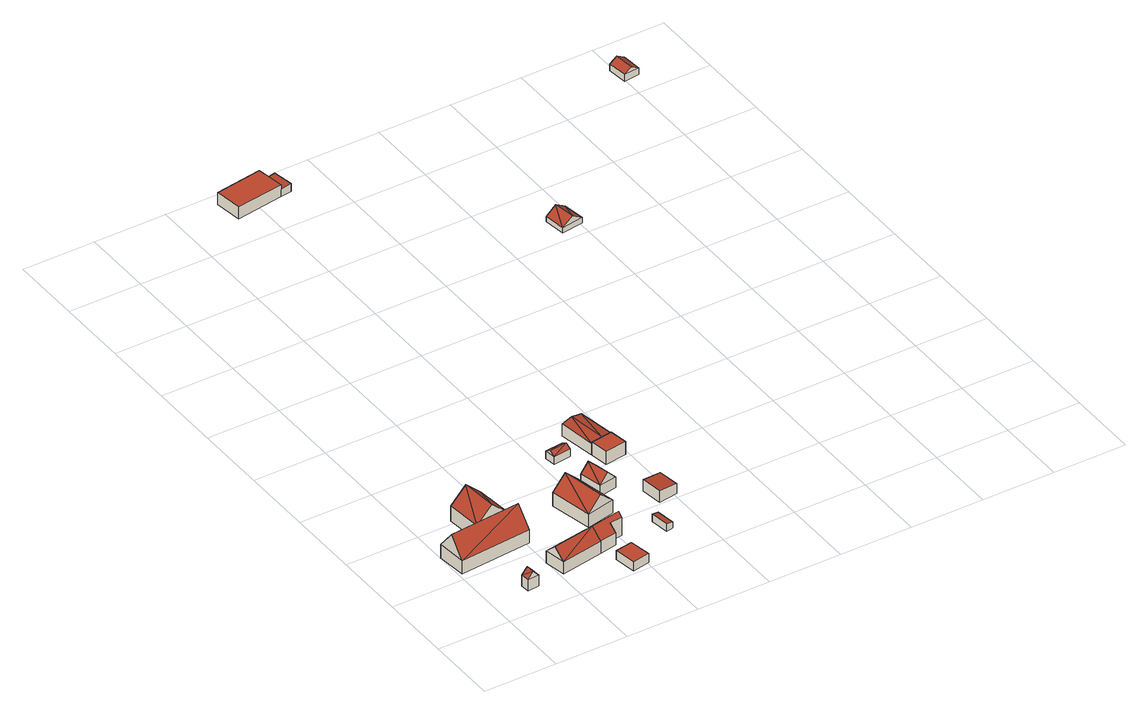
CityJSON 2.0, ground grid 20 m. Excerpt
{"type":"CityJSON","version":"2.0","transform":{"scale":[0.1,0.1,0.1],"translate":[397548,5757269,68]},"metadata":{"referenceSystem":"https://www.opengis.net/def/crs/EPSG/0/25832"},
"CityObjects":{
"building1":{"type":"Building","attributes":{"Gemeindeschluessel":"05515000","Geometrietyp2DReferenz":"3000","function":"51009_1610","roofType":"3100","measuredHeight":5.09},"geometry":[{"type":"Solid","lod":"2","boundaries":[[[[0,1,2,3]],[[4,5,1,0]],[[6,7,5,4]],[[3,2,7,6]],[[0,8,4]],[[6,9,3]],[[9,8,0]],[[0,3,9]],[[6,4,8]],[[8,9,6]],[[1,5,7,2]]]],"semantics":{"surfaces":[{"type":"WallSurface"},{"type":"RoofSurface"},{"type":"GroundSurface"}],"values":[[0,0,0,0,0,0,1,1,1,1,2]]}}]},
"building2":{"type":"Building","attributes":{"Gemeindeschluessel":"05515000","Geometrietyp2DReferenz":"3000","function":"31001_1000","roofType":"3100","measuredHeight":9.34},"address":[{"country":"Germany","locality":"Münster","thoroughfareNumber":"55","thoroughfareName":"Bösenseller Straße"}],"geometry":[{"type":"Solid","lod":"2","boundaries":[[[[10,11,12,13]],[[14,15,11,10]],[[16,17,15,14]],[[18,19,17,16]],[[13,12,19,18]],[[13,20,21]],[[13,18,20]],[[20,16,21]],[[22,10,21,16]],[[22,14,10]],[[22,16,14]],[[21,10,13]],[[20,18,16]],[[11,15,17,19,12]]]],"semantics":{"surfaces":[{"type":"WallSurface"},{"type":"RoofSurface"},{"type":"GroundSurface"}],"values":[[0,0,0,0,0,1,1,1,1,0,0,0,0,2]]}}]},
"building3":{"type":"Building","attributes":{"Gemeindeschluessel":"05515000","Geometrietyp2DReferenz":"3000","function":"31001_1000","roofType":"3100","measuredHeight":8.6},"address":[{"country":"Germany","locality":"Münster","thoroughfareNumber":"55a","thoroughfareName":"Bösenseller Straße"}],"geometry":[{"type":"Solid","lod":"2","boundaries":[[[[23,24,25,26]],[[27,28,24,23]],[[29,30,28,27]],[[26,25,30,29]],[[23,31,27]],[[29,32,26]],[[26,32,31]],[[31,23,26]],[[32,29,27]],[[27,31,32]],[[24,28,30,25]]]],"semantics":{"surfaces":[{"type":"WallSurface"},{"type":"RoofSurface"},{"type":"GroundSurface"}],"values":[[0,0,0,0,0,0,1,1,1,1,2]]}}]},
"building4":{"type":"Building","attributes":{"Gemeindeschluessel":"05515000","Geometrietyp2DReferenz":"3000","function":"31001_2460","roofType":"3100","measuredHeight":6.31},"geometry":[{"type":"Solid","lod":"2","boundaries":[[[[33,34,35,36]],[[37,38,34,33]],[[39,40,38,37]],[[36,35,40,39]],[[33,41,37]],[[39,42,36]],[[33,36,42]],[[42,41,33]],[[41,42,39]],[[39,37,41]],[[34,38,40,35]]]],"semantics":{"surfaces":[{"type":"WallSurface"},{"type":"RoofSurface"},{"type":"GroundSurface"}],"values":[[0,0,0,0,0,0,1,1,1,1,2]]}}]},
"building5":{"type":"Building","attributes":{"Gemeindeschluessel":"05515000","Geometrietyp2DReferenz":"3000","function":"51009_1610","roofType":"1000","measuredHeight":2.62},"geometry":[{"type":"Solid","lod":"2","boundaries":[[[[43,44,45,46]],[[47,48,44,43]],[[49,50,48,47]],[[46,45,50,49]],[[47,43,46,49]],[[44,48,50,45]]]],"semantics":{"surfaces":[{"type":"WallSurface"},{"type":"RoofSurface"},{"type":"GroundSurface"}],"values":[[0,0,0,0,1,2]]}}]},
"building6":{"type":"Building","attributes":{"Gemeindeschluessel":"05515000","Geometrietyp2DReferenz":"3000","function":"31001_2700","roofType":"5000","measuredHeight":6.33},"geometry":[{"type":"Solid","lod":"2","boundaries":[[[[51,52,40,53]],[[54,55,52,51]],[[56,57,55,54]],[[58,59,57,56]],[[60,35,59,58]],[[53,40,35,60]],[[61,51,53,42]],[[54,61,42,60,58,56]],[[51,61,54]],[[60,42,53]],[[52,55,57,59,35,40]]]],"semantics":{"surfaces":[{"type":"WallSurface"},{"type":"RoofSurface"},{"type":"GroundSurface"}],"values":[[0,0,0,0,0,0,1,1,0,0,2]]}}]},
"building7":{"type":"Building","attributes":{"Gemeindeschluessel":"05515000","Geometrietyp2DReferenz":"3000","function":"31001_2700","roofType":"3100","measuredHeight":7.69},"geometry":[{"type":"Solid","lod":"2","boundaries":[[[[62,63,64,65]],[[66,67,63,62]],[[68,69,67,66]],[[65,64,69,68]],[[62,70,66]],[[68,71,65]],[[65,71,70]],[[70,62,65]],[[71,68,66]],[[66,70,71]],[[63,67,69,64]]]],"semantics":{"surfaces":[{"type":"WallSurface"},{"type":"RoofSurface"},{"type":"GroundSurface"}],"values":[[0,0,0,0,0,0,1,1,1,1,2]]}}]},
"building8":{"type":"Building","attributes":{"Gemeindeschluessel":"05515000","Geometrietyp2DReferenz":"3000","function":"31001_2700","roofType":"2100","measuredHeight":2.15},"geometry":[{"type":"Solid","lod":"2","boundaries":[[[[72,73,74,75]],[[76,77,73,72]],[[78,79,77,76]],[[75,74,79,78]],[[76,72,75,78]],[[73,77,79,74]]]],"semantics":{"surfaces":[{"type":"WallSurface"},{"type":"RoofSurface"},{"type":"GroundSurface"}],"values":[[0,0,0,0,1,2]]}}]},
"building9":{"type":"Building","attributes":{"Gemeindeschluessel":"05515000","Geometrietyp2DReferenz":"3000","function":"31001_2700","roofType":"3100","measuredHeight":5.64},"geometry":[{"type":"Solid","lod":"2","boundaries":[[[[80,81,82,83]],[[84,85,81,80]],[[86,87,85,84]],[[83,82,87,86]],[[80,88,84]],[[86,89,83]],[[88,80,83]],[[83,89,88]],[[84,88,89]],[[89,86,84]],[[81,85,87,82]]]],"semantics":{"surfaces":[{"type":"WallSurface"},{"type":"RoofSurface"},{"type":"GroundSurface"}],"values":[[0,0,0,0,0,0,1,1,1,1,2]]}}]},
"building10":{"type":"Building","attributes":{"Gemeindeschluessel":"05515000","Geometrietyp2DReferenz":"3000","function":"31001_2700","roofType":"3100","measuredHeight":3.1},"geometry":[{"type":"Solid","lod":"2","boundaries":[[[[90,91,92,93]],[[94,95,91,90]],[[96,97,95,94]],[[93,92,97,96]],[[90,98,94]],[[96,99,93]],[[99,98,90]],[[90,93,99]],[[96,94,98]],[[98,99,96]],[[91,95,97,92]]]],"semantics":{"surfaces":[{"type":"WallSurface"},{"type":"RoofSurface"},{"type":"GroundSurface"}],"values":[[0,0,0,0,0,0,1,1,1,1,2]]}}]},
"building11":{"type":"Building","attributes":{"Gemeindeschluessel":"05515000","Geometrietyp2DReferenz":"3000","function":"31001_2700","roofType":"2100","measuredHeight":3.31},"geometry":[{"type":"Solid","lod":"2","boundaries":[[[[100,101,102,103]],[[104,105,101,100]],[[106,107,105,104]],[[103,102,107,106]],[[104,100,103,106]],[[101,105,107,102]]]],"semantics":{"surfaces":[{"type":"WallSurface"},{"type":"RoofSurface"},{"type":"GroundSurface"}],"values":[[0,0,0,0,1,2]]}}]},
"building12":{"type":"Building","attributes":{"Gemeindeschluessel":"05515000","Geometrietyp2DReferenz":"3000","function":"51009_1610","roofType":"1000","measuredHeight":3.78},"geometry":[{"type":"Solid","lod":"2","boundaries":[[[[108,109,110,111]],[[112,113,109,108]],[[114,115,113,112]],[[111,110,115,114]],[[112,108,111,114]],[[109,113,115,110]]]],"semantics":{"surfaces":[{"type":"WallSurface"},{"type":"RoofSurface"},{"type":"GroundSurface"}],"values":[[0,0,0,0,1,2]]}}]},
"building13":{"type":"Building","attributes":{"Gemeindeschluessel":"05515000","Geometrietyp2DReferenz":"3000","function":"31001_2700","roofType":"3100","measuredHeight":4.06},"geometry":[{"type":"Solid","lod":"2","boundaries":[[[[116,109,117,118]],[[119,110,109,116]],[[120,121,110,119]],[[118,117,121,120]],[[116,122,119]],[[120,123,118]],[[122,116,118]],[[118,123,122]],[[119,122,123]],[[123,120,119]],[[109,110,121,117]]]],"semantics":{"surfaces":[{"type":"WallSurface"},{"type":"RoofSurface"},{"type":"GroundSurface"}],"values":[[0,0,0,0,0,0,1,1,1,1,2]]}}]},
"building14":{"type":"Building","attributes":{"Gemeindeschluessel":"05515000","Geometrietyp2DReferenz":"3000","function":"31001_1310"},"children":["building14-1","building14-2"]},
"building14-1":{"type":"BuildingPart","attributes":{"roofType":"2100","measuredHeight":2.33},"parents":["building14"],"geometry":[{"type":"Solid","lod":"2","boundaries":[[[[124,125,126,127]],[[128,129,125,124]],[[130,131,129,128]],[[128,124,127,130]],[[125,129,131,126]],[[131,130,127,126]]]],"semantics":{"surfaces":[{"type":"WallSurface"},{"type":"RoofSurface"},{"type":"GroundSurface"},{"type":"ClosureSurface"}],"values":[[0,0,0,1,2,3]]}}]},
"building14-2":{"type":"BuildingPart","attributes":{"roofType":"1000","measuredHeight":3.48},"parents":["building14"],"geometry":[{"type":"Solid","lod":"2","boundaries":[[[[132,133,131,130,134]],[[135,136,133,132]],[[137,138,136,135]],[[139,127,126,138,137]],[[137,135,132,134,139]],[[133,136,138,126,131]],[[127,139,134,130]],[[131,126,127,130]]]],"semantics":{"surfaces":[{"type":"WallSurface"},{"type":"RoofSurface"},{"type":"GroundSurface"},{"type":"ClosureSurface"}],"values":[[0,0,0,0,1,2,0,3]]}}]},
"building15":{"type":"Building","attributes":{"Gemeindeschluessel":"05515000","Geometrietyp2DReferenz":"3000","function":"51009_1610","roofType":"3100","measuredHeight":3.52},"geometry":[{"type":"Solid","lod":"2","boundaries":[[[[140,141,142,143]],[[144,145,141,140]],[[146,147,145,144]],[[143,142,147,146]],[[140,148,144]],[[146,149,143]],[[148,140,143]],[[143,149,148]],[[144,148,149]],[[149,146,144]],[[141,145,147,142]]]],"semantics":{"surfaces":[{"type":"WallSurface"},{"type":"RoofSurface"},{"type":"GroundSurface"}],"values":[[0,0,0,0,0,0,1,1,1,1,2]]}}]},
"building16":{"type":"Building","attributes":{"Gemeindeschluessel":"05515000","Geometrietyp2DReferenz":"3000","function":"31001_2700","roofType":"3100","measuredHeight":3.37},"geometry":[{"type":"Solid","lod":"2","boundaries":[[[[150,151,152,153]],[[154,155,151,150]],[[156,157,155,154]],[[153,152,157,156]],[[150,158,154]],[[156,159,153]],[[153,159,158,150]],[[154,158,159,156]],[[151,155,157,152]]]],"semantics":{"surfaces":[{"type":"WallSurface"},{"type":"RoofSurface"},{"type":"GroundSurface"}],"values":[[0,0,0,0,0,0,1,1,2]]}}]}
},
"vertices":[
[98,98,45],[98,98,13],[100,73,13],[100,73,45],[130,101,45],[130,101,13],[132,76,45],[132,76,13],[114,99,63],[116,75,63],
[0,298,50],[0,298,11],[8,216,11],[8,216,50],[108,307,50],[108,307,11],[199,315,50],[199,315,11],[207,234,50],[207,234,11],[203,275,104],[4,257,104],[108,307,52],
[99,407,56],[99,407,12],[108,307,12],[108,307,56],[189,415,56],[189,415,12],[199,315,56],[199,315,12],[144,411,98],[154,311,98],
[209,87,46],[209,87,11],[327,108,11],[327,108,46],[198,145,46],[198,145,11],[317,166,46],[317,166,11],[204,116,74],[322,137,74],
[392,76,37],[392,76,11],[344,68,11],[344,68,37],[402,16,37],[402,16,11],[354,7,37],[354,7,11],
[401,181,45],[401,181,11],[317,166,45],[407,141,64],[407,141,11],[371,135,65],[371,135,11],[374,116,47],[374,116,11],[327,108,47],[406,152,74],
[333,326,52],[333,326,13],[357,207,13],[357,207,52],[412,342,52],[412,342,13],[436,224,52],[436,224,13],[373,334,89],[397,216,89],
[505,97,32],[505,97,11],[524,100,11],[524,100,29],[498,149,32],[498,149,11],[516,152,29],[516,152,11],
[498,308,43],[498,308,11],[484,372,11],[484,372,43],[448,298,43],[448,298,11],[435,362,43],[435,362,11],[473,303,68],[460,367,68],
[472,499,34],[472,499,12],[422,494,12],[422,494,34],[475,469,34],[475,469,12],[426,463,34],[426,463,12],[474,484,43],[424,478,43],
[554,204,43],[554,204,10],[607,211,10],[607,211,39],[546,263,43],[546,263,10],[599,270,39],[599,270,10],
[582,457,48],[582,457,10],[522,448,10],[522,448,48],[590,407,48],[590,407,10],[530,399,48],[530,399,10],
[582,457,45],[565,560,10],[565,560,45],[522,448,45],[505,551,45],[505,551,10],[552,452,51],[535,556,51],
[489,1771,32],[489,1771,9],[458,1766,9],[458,1766,30],[498,1715,32],[498,1715,9],[467,1710,30],[467,1710,9],
[335,1690,44],[335,1690,9],[467,1710,44],[324,1765,44],[324,1765,9],[455,1786,44],[455,1786,9],[458,1766,44],
[1007,1238,23],[1007,1238,8],[998,1298,8],[998,1298,23],[947,1229,23],[947,1229,8],[938,1288,23],[938,1288,8],[977,1233,43],[968,1293,43],
[1391,1710,28],[1391,1710,8],[1397,1655,8],[1397,1655,28],[1434,1714,28],[1434,1714,8],[1439,1660,28],[1439,1660,8],[1412,1712,41],[1418,1657,41]
]}
